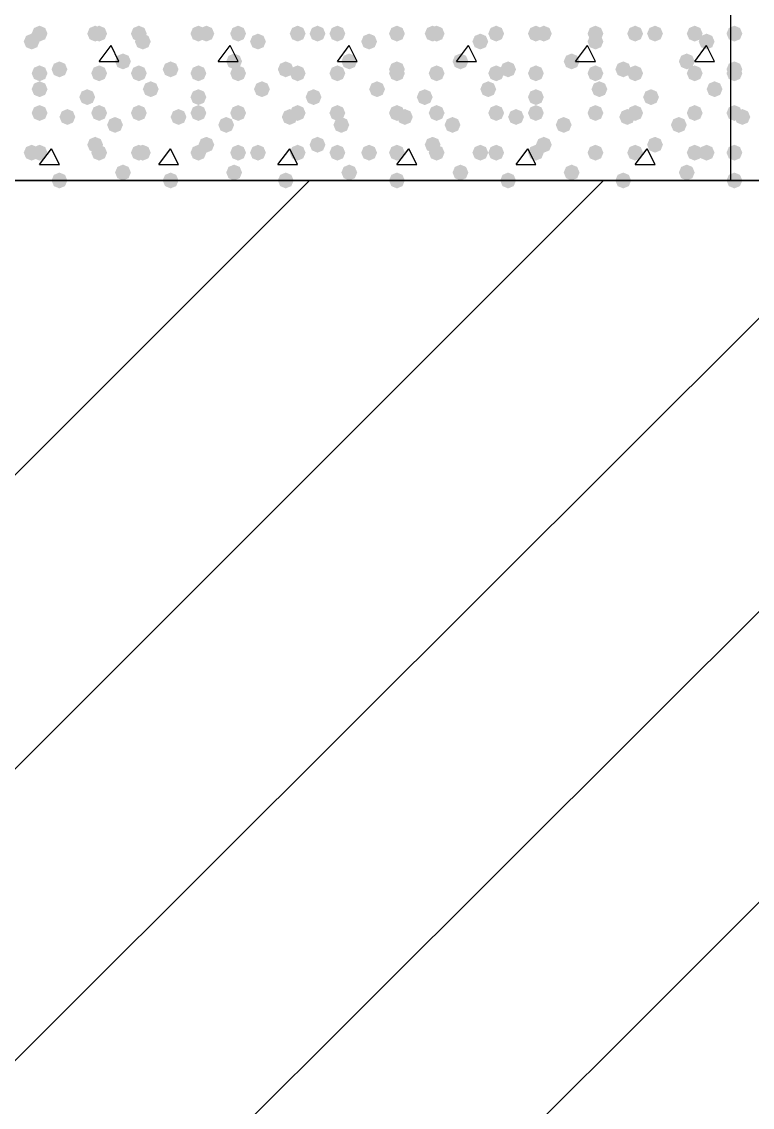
# Model space of a CAD drawing. Header units: millimetres. Extents: x 0 to 420, y 0 to 297.
# Drawn here: x 355.83 to 363.62, y 189.25 to 200.83 of the extents above; entities that cross this region are included whole.
import ezdxf

# ---------------------------------------------------------------- set-up
doc = ezdxf.new("R2010")
doc.units = ezdxf.units.MM
doc.layers.get('0').update_dxf_attribs({"linetype": 'CONTINUOUS'})

msp = doc.modelspace()

# ---------------------------------------------------------------- hatches: boundary and pattern name
at = {"true_color": 0x000008}
for points in [[(356.108, 200.702333), (356.083129, 200.642537), (356.023333, 200.617667), (355.963538, 200.642537), (355.938667, 200.702333), (355.963537, 200.762129), (356.023333, 200.787), (356.083129, 200.762129)], [(356.700667, 200.702333), (356.675796, 200.642537), (356.616, 200.617667), (356.556204, 200.642537), (356.531333, 200.702333), (356.556204, 200.762129), (356.616, 200.787), (356.675796, 200.762129)], [(356.743, 200.702333), (356.718129, 200.642537), (356.658333, 200.617667), (356.598538, 200.642537), (356.573667, 200.702333), (356.598537, 200.762129), (356.658333, 200.787), (356.718129, 200.762129)], [(357.166333, 200.702333), (357.141462, 200.642537), (357.081667, 200.617667), (357.021871, 200.642537), (356.997, 200.702333), (357.021871, 200.762129), (357.081667, 200.787), (357.141462, 200.762129)], [(357.801333, 200.702333), (357.776462, 200.642537), (357.716667, 200.617667), (357.656871, 200.642537), (357.632, 200.702333), (357.656871, 200.762129), (357.716667, 200.787), (357.776462, 200.762129)], [(357.886, 200.702333), (357.861129, 200.642537), (357.801333, 200.617667), (357.741537, 200.642537), (357.716667, 200.702333), (357.741537, 200.762129), (357.801333, 200.787), (357.861129, 200.762129)], [(358.224667, 200.702333), (358.199796, 200.642537), (358.14, 200.617667), (358.080204, 200.642537), (358.055333, 200.702333), (358.080204, 200.762129), (358.14, 200.787), (358.199796, 200.762129)], [(358.859667, 200.702333), (358.834796, 200.642537), (358.775, 200.617667), (358.715204, 200.642537), (358.690333, 200.702333), (358.715204, 200.762129), (358.775, 200.787), (358.834796, 200.762129)], [(359.071333, 200.702333), (359.046462, 200.642537), (358.986667, 200.617667), (358.926871, 200.642537), (358.902, 200.702333), (358.926871, 200.762129), (358.986667, 200.787), (359.046462, 200.762129)], [(359.283, 200.702333), (359.258129, 200.642537), (359.198333, 200.617667), (359.138537, 200.642537), (359.113667, 200.702333), (359.138537, 200.762129), (359.198333, 200.787), (359.258129, 200.762129)], [(359.918, 200.702333), (359.893129, 200.642537), (359.833333, 200.617667), (359.773537, 200.642537), (359.748667, 200.702333), (359.773537, 200.762129), (359.833333, 200.787), (359.893129, 200.762129)], [(360.299, 200.702333), (360.274129, 200.642537), (360.214333, 200.617667), (360.154537, 200.642537), (360.129667, 200.702333), (360.154537, 200.762129), (360.214333, 200.787), (360.274129, 200.762129)], [(360.341333, 200.702333), (360.316462, 200.642537), (360.256667, 200.617667), (360.196871, 200.642537), (360.172, 200.702333), (360.196871, 200.762129), (360.256667, 200.787), (360.316462, 200.762129)], [(360.976333, 200.702333), (360.951462, 200.642537), (360.891667, 200.617667), (360.831871, 200.642537), (360.807, 200.702333), (360.831871, 200.762129), (360.891667, 200.787), (360.951462, 200.762129)], [(361.399667, 200.702333), (361.374796, 200.642537), (361.315, 200.617667), (361.255204, 200.642537), (361.230333, 200.702333), (361.255204, 200.762129), (361.315, 200.787), (361.374796, 200.762129)], [(361.484333, 200.702333), (361.459462, 200.642537), (361.399667, 200.617667), (361.339871, 200.642537), (361.315, 200.702333), (361.339871, 200.762129), (361.399667, 200.787), (361.459462, 200.762129)], [(362.034667, 200.702333), (362.009796, 200.642537), (361.95, 200.617667), (361.890204, 200.642537), (361.865333, 200.702333), (361.890204, 200.762129), (361.95, 200.787), (362.009796, 200.762129)], [(362.458, 200.702333), (362.433129, 200.642537), (362.373333, 200.617667), (362.313538, 200.642537), (362.288667, 200.702333), (362.313537, 200.762129), (362.373333, 200.787), (362.433129, 200.762129)], [(362.669667, 200.702333), (362.644796, 200.642537), (362.585, 200.617667), (362.525204, 200.642537), (362.500333, 200.702333), (362.525204, 200.762129), (362.585, 200.787), (362.644796, 200.762129)], [(363.093, 200.702333), (363.068129, 200.642537), (363.008333, 200.617667), (362.948537, 200.642537), (362.923667, 200.702333), (362.948537, 200.762129), (363.008333, 200.787), (363.068129, 200.762129)], [(356.023333, 200.617667), (355.998462, 200.557871), (355.938667, 200.533), (355.878871, 200.557871), (355.854, 200.617667), (355.878871, 200.677462), (355.938667, 200.702333), (355.998462, 200.677463)], [(357.208667, 200.617667), (357.183796, 200.557871), (357.124, 200.533), (357.064204, 200.557871), (357.039333, 200.617667), (357.064204, 200.677462), (357.124, 200.702333), (357.183796, 200.677463)], [(358.436333, 200.617667), (358.411462, 200.557871), (358.351667, 200.533), (358.291871, 200.557871), (358.267, 200.617667), (358.291871, 200.677462), (358.351667, 200.702333), (358.411462, 200.677463)], [(359.621667, 200.617667), (359.596796, 200.557871), (359.537, 200.533), (359.477204, 200.557871), (359.452333, 200.617667), (359.477204, 200.677462), (359.537, 200.702333), (359.596796, 200.677463)], [(360.807, 200.617667), (360.782129, 200.557871), (360.722333, 200.533), (360.662537, 200.557871), (360.637667, 200.617667), (360.662537, 200.677462), (360.722333, 200.702333), (360.782129, 200.677463)], [(362.034667, 200.617667), (362.009796, 200.557871), (361.95, 200.533), (361.890204, 200.557871), (361.865333, 200.617667), (361.890204, 200.677462), (361.95, 200.702333), (362.009796, 200.677463)], [(363.22, 200.617667), (363.195129, 200.557871), (363.135333, 200.533), (363.075538, 200.557871), (363.050667, 200.617667), (363.075537, 200.677462), (363.135333, 200.702333), (363.195129, 200.677463)], [(356.997, 200.406), (356.972129, 200.346204), (356.912333, 200.321333), (356.852538, 200.346204), (356.827667, 200.406), (356.852537, 200.465796), (356.912333, 200.490667), (356.972129, 200.465796)], [(358.182333, 200.406), (358.157462, 200.346204), (358.097667, 200.321333), (358.037871, 200.346204), (358.013, 200.406), (358.037871, 200.465796), (358.097667, 200.490667), (358.157462, 200.465796)], [(359.41, 200.406), (359.385129, 200.346204), (359.325333, 200.321333), (359.265538, 200.346204), (359.240667, 200.406), (359.265537, 200.465796), (359.325333, 200.490667), (359.385129, 200.465796)], [(360.595333, 200.406), (360.570462, 200.346204), (360.510667, 200.321333), (360.450871, 200.346204), (360.426, 200.406), (360.450871, 200.465796), (360.510667, 200.490667), (360.570462, 200.465796)], [(361.780667, 200.406), (361.755796, 200.346204), (361.696, 200.321333), (361.636204, 200.346204), (361.611333, 200.406), (361.636204, 200.465796), (361.696, 200.490667), (361.755796, 200.465796)], [(363.008333, 200.406), (362.983462, 200.346204), (362.923667, 200.321333), (362.863871, 200.346204), (362.839, 200.406), (362.863871, 200.465796), (362.923667, 200.490667), (362.983462, 200.465796)], [(356.108, 200.279), (356.083129, 200.219204), (356.023333, 200.194333), (355.963538, 200.219204), (355.938667, 200.279), (355.963537, 200.338796), (356.023333, 200.363667), (356.083129, 200.338796)], [(356.319667, 200.321333), (356.294796, 200.261537), (356.235, 200.236667), (356.175204, 200.261537), (356.150333, 200.321333), (356.175204, 200.381129), (356.235, 200.406), (356.294796, 200.381129)], [(356.743, 200.279), (356.718129, 200.219204), (356.658333, 200.194333), (356.598538, 200.219204), (356.573667, 200.279), (356.598537, 200.338796), (356.658333, 200.363667), (356.718129, 200.338796)], [(357.166333, 200.279), (357.141462, 200.219204), (357.081667, 200.194333), (357.021871, 200.219204), (356.997, 200.279), (357.021871, 200.338796), (357.081667, 200.363667), (357.141462, 200.338796)], [(357.505, 200.321333), (357.480129, 200.261537), (357.420333, 200.236667), (357.360537, 200.261537), (357.335667, 200.321333), (357.360537, 200.381129), (357.420333, 200.406), (357.480129, 200.381129)], [(357.801333, 200.279), (357.776462, 200.219204), (357.716667, 200.194333), (357.656871, 200.219204), (357.632, 200.279), (357.656871, 200.338796), (357.716667, 200.363667), (357.776462, 200.338796)], [(358.224667, 200.279), (358.199796, 200.219204), (358.14, 200.194333), (358.080204, 200.219204), (358.055333, 200.279), (358.080204, 200.338796), (358.14, 200.363667), (358.199796, 200.338796)], [(358.732667, 200.321333), (358.707796, 200.261537), (358.648, 200.236667), (358.588204, 200.261537), (358.563333, 200.321333), (358.588204, 200.381129), (358.648, 200.406), (358.707796, 200.381129)], [(358.859667, 200.279), (358.834796, 200.219204), (358.775, 200.194333), (358.715204, 200.219204), (358.690333, 200.279), (358.715204, 200.338796), (358.775, 200.363667), (358.834796, 200.338796)], [(359.283, 200.279), (359.258129, 200.219204), (359.198333, 200.194333), (359.138537, 200.219204), (359.113667, 200.279), (359.138537, 200.338796), (359.198333, 200.363667), (359.258129, 200.338796)], [(359.918, 200.321333), (359.893129, 200.261537), (359.833333, 200.236667), (359.773537, 200.261537), (359.748667, 200.321333), (359.773537, 200.381129), (359.833333, 200.406), (359.893129, 200.381129)], [(359.918, 200.279), (359.893129, 200.219204), (359.833333, 200.194333), (359.773537, 200.219204), (359.748667, 200.279), (359.773537, 200.338796), (359.833333, 200.363667), (359.893129, 200.338796)], [(360.341333, 200.279), (360.316462, 200.219204), (360.256667, 200.194333), (360.196871, 200.219204), (360.172, 200.279), (360.196871, 200.338796), (360.256667, 200.363667), (360.316462, 200.338796)], [(360.976333, 200.279), (360.951462, 200.219204), (360.891667, 200.194333), (360.831871, 200.219204), (360.807, 200.279), (360.831871, 200.338796), (360.891667, 200.363667), (360.951462, 200.338796)], [(361.103333, 200.321333), (361.078463, 200.261537), (361.018667, 200.236667), (360.958871, 200.261537), (360.934, 200.321333), (360.958871, 200.381129), (361.018667, 200.406), (361.078462, 200.381129)], [(361.399667, 200.279), (361.374796, 200.219204), (361.315, 200.194333), (361.255204, 200.219204), (361.230333, 200.279), (361.255204, 200.338796), (361.315, 200.363667), (361.374796, 200.338796)], [(362.034667, 200.279), (362.009796, 200.219204), (361.95, 200.194333), (361.890204, 200.219204), (361.865333, 200.279), (361.890204, 200.338796), (361.95, 200.363667), (362.009796, 200.338796)], [(362.331, 200.321333), (362.306129, 200.261537), (362.246333, 200.236667), (362.186537, 200.261537), (362.161667, 200.321333), (362.186537, 200.381129), (362.246333, 200.406), (362.306129, 200.381129)], [(362.458, 200.279), (362.433129, 200.219204), (362.373333, 200.194333), (362.313538, 200.219204), (362.288667, 200.279), (362.313537, 200.338796), (362.373333, 200.363667), (362.433129, 200.338796)], [(363.093, 200.279), (363.068129, 200.219204), (363.008333, 200.194333), (362.948537, 200.219204), (362.923667, 200.279), (362.948537, 200.338796), (363.008333, 200.363667), (363.068129, 200.338796)], [(356.108, 200.109667), (356.083129, 200.049871), (356.023333, 200.025), (355.963538, 200.049871), (355.938667, 200.109667), (355.963537, 200.169462), (356.023333, 200.194333), (356.083129, 200.169463)], [(357.293333, 200.109667), (357.268462, 200.049871), (357.208667, 200.025), (357.148871, 200.049871), (357.124, 200.109667), (357.148871, 200.169462), (357.208667, 200.194333), (357.268462, 200.169463)], [(358.478667, 200.109667), (358.453796, 200.049871), (358.394, 200.025), (358.334204, 200.049871), (358.309333, 200.109667), (358.334204, 200.169462), (358.394, 200.194333), (358.453796, 200.169463)], [(359.706333, 200.109667), (359.681462, 200.049871), (359.621667, 200.025), (359.561871, 200.049871), (359.537, 200.109667), (359.561871, 200.169462), (359.621667, 200.194333), (359.681462, 200.169463)], [(360.891667, 200.109667), (360.866796, 200.049871), (360.807, 200.025), (360.747204, 200.049871), (360.722333, 200.109667), (360.747204, 200.169462), (360.807, 200.194333), (360.866796, 200.169463)], [(362.077, 200.109667), (362.052129, 200.049871), (361.992333, 200.025), (361.932538, 200.049871), (361.907667, 200.109667), (361.932537, 200.169462), (361.992333, 200.194333), (362.052129, 200.169463)], [(363.304667, 200.109667), (363.279796, 200.049871), (363.22, 200.025), (363.160204, 200.049871), (363.135333, 200.109667), (363.160204, 200.169462), (363.22, 200.194333), (363.279796, 200.169463)], [(356.616, 200.025), (356.591129, 199.965204), (356.531333, 199.940333), (356.471537, 199.965204), (356.446667, 200.025), (356.471537, 200.084796), (356.531333, 200.109667), (356.591129, 200.084796)], [(357.801333, 200.025), (357.776462, 199.965204), (357.716667, 199.940333), (357.656871, 199.965204), (357.632, 200.025), (357.656871, 200.084796), (357.716667, 200.109667), (357.776462, 200.084796)], [(359.029, 200.025), (359.004129, 199.965204), (358.944333, 199.940333), (358.884537, 199.965204), (358.859667, 200.025), (358.884537, 200.084796), (358.944333, 200.109667), (359.004129, 200.084796)], [(360.214333, 200.025), (360.189462, 199.965204), (360.129667, 199.940333), (360.069871, 199.965204), (360.045, 200.025), (360.069871, 200.084796), (360.129667, 200.109667), (360.189462, 200.084796)], [(361.399667, 200.025), (361.374796, 199.965204), (361.315, 199.940333), (361.255204, 199.965204), (361.230333, 200.025), (361.255204, 200.084796), (361.315, 200.109667), (361.374796, 200.084796)], [(362.627333, 200.025), (362.602462, 199.965204), (362.542667, 199.940333), (362.482871, 199.965204), (362.458, 200.025), (362.482871, 200.084796), (362.542667, 200.109667), (362.602462, 200.084796)], [(356.108, 199.855667), (356.083129, 199.795871), (356.023333, 199.771), (355.963538, 199.795871), (355.938667, 199.855667), (355.963537, 199.915462), (356.023333, 199.940333), (356.083129, 199.915463)], [(356.404333, 199.813333), (356.379462, 199.753537), (356.319667, 199.728667), (356.259871, 199.753537), (356.235, 199.813333), (356.259871, 199.873129), (356.319667, 199.898), (356.379462, 199.873129)], [(356.743, 199.855667), (356.718129, 199.795871), (356.658333, 199.771), (356.598538, 199.795871), (356.573667, 199.855667), (356.598537, 199.915462), (356.658333, 199.940333), (356.718129, 199.915463)], [(357.166333, 199.855667), (357.141462, 199.795871), (357.081667, 199.771), (357.021871, 199.795871), (356.997, 199.855667), (357.021871, 199.915462), (357.081667, 199.940333), (357.141462, 199.915463)], [(357.589667, 199.813333), (357.564796, 199.753537), (357.505, 199.728667), (357.445204, 199.753537), (357.420333, 199.813333), (357.445204, 199.873129), (357.505, 199.898), (357.564796, 199.873129)], [(357.801333, 199.855667), (357.776462, 199.795871), (357.716667, 199.771), (357.656871, 199.795871), (357.632, 199.855667), (357.656871, 199.915462), (357.716667, 199.940333), (357.776462, 199.915463)], [(358.224667, 199.855667), (358.199796, 199.795871), (358.14, 199.771), (358.080204, 199.795871), (358.055333, 199.855667), (358.080204, 199.915462), (358.14, 199.940333), (358.199796, 199.915463)], [(358.775, 199.813333), (358.750129, 199.753537), (358.690333, 199.728667), (358.630538, 199.753537), (358.605667, 199.813333), (358.630537, 199.873129), (358.690333, 199.898), (358.750129, 199.873129)], [(358.859667, 199.855667), (358.834796, 199.795871), (358.775, 199.771), (358.715204, 199.795871), (358.690333, 199.855667), (358.715204, 199.915462), (358.775, 199.940333), (358.834796, 199.915463)], [(359.283, 199.855667), (359.258129, 199.795871), (359.198333, 199.771), (359.138537, 199.795871), (359.113667, 199.855667), (359.138537, 199.915462), (359.198333, 199.940333), (359.258129, 199.915463)], [(359.918, 199.855667), (359.893129, 199.795871), (359.833333, 199.771), (359.773537, 199.795871), (359.748667, 199.855667), (359.773537, 199.915462), (359.833333, 199.940333), (359.893129, 199.915463)], [(360.002667, 199.813333), (359.977796, 199.753537), (359.918, 199.728667), (359.858204, 199.753537), (359.833333, 199.813333), (359.858204, 199.873129), (359.918, 199.898), (359.977796, 199.873129)], [(360.341333, 199.855667), (360.316462, 199.795871), (360.256667, 199.771), (360.196871, 199.795871), (360.172, 199.855667), (360.196871, 199.915462), (360.256667, 199.940333), (360.316462, 199.915463)], [(360.976333, 199.855667), (360.951462, 199.795871), (360.891667, 199.771), (360.831871, 199.795871), (360.807, 199.855667), (360.831871, 199.915462), (360.891667, 199.940333), (360.951462, 199.915463)], [(361.188, 199.813333), (361.163129, 199.753537), (361.103333, 199.728667), (361.043537, 199.753537), (361.018667, 199.813333), (361.043537, 199.873129), (361.103333, 199.898), (361.163129, 199.873129)], [(361.399667, 199.855667), (361.374796, 199.795871), (361.315, 199.771), (361.255204, 199.795871), (361.230333, 199.855667), (361.255204, 199.915462), (361.315, 199.940333), (361.374796, 199.915463)], [(362.034667, 199.855667), (362.009796, 199.795871), (361.95, 199.771), (361.890204, 199.795871), (361.865333, 199.855667), (361.890204, 199.915462), (361.95, 199.940333), (362.009796, 199.915463)], [(362.373333, 199.813333), (362.348462, 199.753537), (362.288667, 199.728667), (362.228871, 199.753537), (362.204, 199.813333), (362.228871, 199.873129), (362.288667, 199.898), (362.348462, 199.873129)], [(362.458, 199.855667), (362.433129, 199.795871), (362.373333, 199.771), (362.313538, 199.795871), (362.288667, 199.855667), (362.313537, 199.915462), (362.373333, 199.940333), (362.433129, 199.915463)], [(363.093, 199.855667), (363.068129, 199.795871), (363.008333, 199.771), (362.948537, 199.795871), (362.923667, 199.855667), (362.948537, 199.915462), (363.008333, 199.940333), (363.068129, 199.915463)], [(356.912333, 199.728667), (356.887462, 199.668871), (356.827667, 199.644), (356.767871, 199.668871), (356.743, 199.728667), (356.767871, 199.788462), (356.827667, 199.813333), (356.887462, 199.788463)], [(358.097667, 199.728667), (358.072796, 199.668871), (358.013, 199.644), (357.953204, 199.668871), (357.928333, 199.728667), (357.953204, 199.788462), (358.013, 199.813333), (358.072796, 199.788463)], [(359.325333, 199.728667), (359.300462, 199.668871), (359.240667, 199.644), (359.180871, 199.668871), (359.156, 199.728667), (359.180871, 199.788462), (359.240667, 199.813333), (359.300462, 199.788463)], [(360.510667, 199.728667), (360.485796, 199.668871), (360.426, 199.644), (360.366204, 199.668871), (360.341333, 199.728667), (360.366204, 199.788462), (360.426, 199.813333), (360.485796, 199.788463)], [(361.696, 199.728667), (361.671129, 199.668871), (361.611333, 199.644), (361.551537, 199.668871), (361.526667, 199.728667), (361.551537, 199.788462), (361.611333, 199.813333), (361.671129, 199.788463)], [(362.923667, 199.728667), (362.898796, 199.668871), (362.839, 199.644), (362.779204, 199.668871), (362.754333, 199.728667), (362.779204, 199.788462), (362.839, 199.813333), (362.898796, 199.788463)], [(356.023333, 199.432333), (355.998462, 199.372537), (355.938667, 199.347667), (355.878871, 199.372537), (355.854, 199.432333), (355.878871, 199.492129), (355.938667, 199.517), (355.998462, 199.492129)], [(356.108, 199.432333), (356.083129, 199.372537), (356.023333, 199.347667), (355.963538, 199.372537), (355.938667, 199.432333), (355.963537, 199.492129), (356.023333, 199.517), (356.083129, 199.492129)], [(356.700667, 199.517), (356.675796, 199.457204), (356.616, 199.432333), (356.556204, 199.457204), (356.531333, 199.517), (356.556204, 199.576796), (356.616, 199.601667), (356.675796, 199.576796)], [(356.743, 199.432333), (356.718129, 199.372537), (356.658333, 199.347667), (356.598538, 199.372537), (356.573667, 199.432333), (356.598537, 199.492129), (356.658333, 199.517), (356.718129, 199.492129)], [(357.166333, 199.432333), (357.141462, 199.372537), (357.081667, 199.347667), (357.021871, 199.372537), (356.997, 199.432333), (357.021871, 199.492129), (357.081667, 199.517), (357.141462, 199.492129)], [(357.208667, 199.432333), (357.183796, 199.372537), (357.124, 199.347667), (357.064204, 199.372537), (357.039333, 199.432333), (357.064204, 199.492129), (357.124, 199.517), (357.183796, 199.492129)], [(357.801333, 199.432333), (357.776462, 199.372537), (357.716667, 199.347667), (357.656871, 199.372537), (357.632, 199.432333), (357.656871, 199.492129), (357.716667, 199.517), (357.776462, 199.492129)], [(357.886, 199.517), (357.861129, 199.457204), (357.801333, 199.432333), (357.741537, 199.457204), (357.716667, 199.517), (357.741537, 199.576796), (357.801333, 199.601667), (357.861129, 199.576796)], [(358.224667, 199.432333), (358.199796, 199.372537), (358.14, 199.347667), (358.080204, 199.372537), (358.055333, 199.432333), (358.080204, 199.492129), (358.14, 199.517), (358.199796, 199.492129)], [(358.436333, 199.432333), (358.411462, 199.372537), (358.351667, 199.347667), (358.291871, 199.372537), (358.267, 199.432333), (358.291871, 199.492129), (358.351667, 199.517), (358.411462, 199.492129)], [(358.859667, 199.432333), (358.834796, 199.372537), (358.775, 199.347667), (358.715204, 199.372537), (358.690333, 199.432333), (358.715204, 199.492129), (358.775, 199.517), (358.834796, 199.492129)], [(359.071333, 199.517), (359.046462, 199.457204), (358.986667, 199.432333), (358.926871, 199.457204), (358.902, 199.517), (358.926871, 199.576796), (358.986667, 199.601667), (359.046462, 199.576796)], [(359.283, 199.432333), (359.258129, 199.372537), (359.198333, 199.347667), (359.138537, 199.372537), (359.113667, 199.432333), (359.138537, 199.492129), (359.198333, 199.517), (359.258129, 199.492129)], [(359.621667, 199.432333), (359.596796, 199.372537), (359.537, 199.347667), (359.477204, 199.372537), (359.452333, 199.432333), (359.477204, 199.492129), (359.537, 199.517), (359.596796, 199.492129)], [(359.918, 199.432333), (359.893129, 199.372537), (359.833333, 199.347667), (359.773537, 199.372537), (359.748667, 199.432333), (359.773537, 199.492129), (359.833333, 199.517), (359.893129, 199.492129)], [(360.299, 199.517), (360.274129, 199.457204), (360.214333, 199.432333), (360.154537, 199.457204), (360.129667, 199.517), (360.154537, 199.576796), (360.214333, 199.601667), (360.274129, 199.576796)], [(360.341333, 199.432333), (360.316462, 199.372537), (360.256667, 199.347667), (360.196871, 199.372537), (360.172, 199.432333), (360.196871, 199.492129), (360.256667, 199.517), (360.316462, 199.492129)], [(360.807, 199.432333), (360.782129, 199.372537), (360.722333, 199.347667), (360.662537, 199.372537), (360.637667, 199.432333), (360.662537, 199.492129), (360.722333, 199.517), (360.782129, 199.492129)], [(360.976333, 199.432333), (360.951462, 199.372537), (360.891667, 199.347667), (360.831871, 199.372537), (360.807, 199.432333), (360.831871, 199.492129), (360.891667, 199.517), (360.951462, 199.492129)], [(361.399667, 199.432333), (361.374796, 199.372537), (361.315, 199.347667), (361.255204, 199.372537), (361.230333, 199.432333), (361.255204, 199.492129), (361.315, 199.517), (361.374796, 199.492129)], [(361.484333, 199.517), (361.459462, 199.457204), (361.399667, 199.432333), (361.339871, 199.457204), (361.315, 199.517), (361.339871, 199.576796), (361.399667, 199.601667), (361.459462, 199.576796)], [(362.034667, 199.432333), (362.009796, 199.372537), (361.95, 199.347667), (361.890204, 199.372537), (361.865333, 199.432333), (361.890204, 199.492129), (361.95, 199.517), (362.009796, 199.492129)], [(362.034667, 199.432333), (362.009796, 199.372537), (361.95, 199.347667), (361.890204, 199.372537), (361.865333, 199.432333), (361.890204, 199.492129), (361.95, 199.517), (362.009796, 199.492129)], [(362.458, 199.432333), (362.433129, 199.372537), (362.373333, 199.347667), (362.313538, 199.372537), (362.288667, 199.432333), (362.313537, 199.492129), (362.373333, 199.517), (362.433129, 199.492129)], [(362.669667, 199.517), (362.644796, 199.457204), (362.585, 199.432333), (362.525204, 199.457204), (362.500333, 199.517), (362.525204, 199.576796), (362.585, 199.601667), (362.644796, 199.576796)], [(363.093, 199.432333), (363.068129, 199.372537), (363.008333, 199.347667), (362.948537, 199.372537), (362.923667, 199.432333), (362.948537, 199.492129), (363.008333, 199.517), (363.068129, 199.492129)], [(363.22, 199.432333), (363.195129, 199.372537), (363.135333, 199.347667), (363.075538, 199.372537), (363.050667, 199.432333), (363.075537, 199.492129), (363.135333, 199.517), (363.195129, 199.492129)], [(356.997, 199.220667), (356.972129, 199.160871), (356.912333, 199.136), (356.852538, 199.160871), (356.827667, 199.220667), (356.852537, 199.280462), (356.912333, 199.305333), (356.972129, 199.280463)], [(358.182333, 199.220667), (358.157462, 199.160871), (358.097667, 199.136), (358.037871, 199.160871), (358.013, 199.220667), (358.037871, 199.280462), (358.097667, 199.305333), (358.157462, 199.280463)], [(359.41, 199.220667), (359.385129, 199.160871), (359.325333, 199.136), (359.265538, 199.160871), (359.240667, 199.220667), (359.265537, 199.280462), (359.325333, 199.305333), (359.385129, 199.280463)], [(360.595333, 199.220667), (360.570462, 199.160871), (360.510667, 199.136), (360.450871, 199.160871), (360.426, 199.220667), (360.450871, 199.280462), (360.510667, 199.305333), (360.570462, 199.280463)], [(361.780667, 199.220667), (361.755796, 199.160871), (361.696, 199.136), (361.636204, 199.160871), (361.611333, 199.220667), (361.636204, 199.280462), (361.696, 199.305333), (361.755796, 199.280463)], [(363.008333, 199.220667), (362.983462, 199.160871), (362.923667, 199.136), (362.863871, 199.160871), (362.839, 199.220667), (362.863871, 199.280462), (362.923667, 199.305333), (362.983462, 199.280463)], [(356.319667, 199.136), (356.294796, 199.076204), (356.235, 199.051333), (356.175204, 199.076204), (356.150333, 199.136), (356.175204, 199.195796), (356.235, 199.220667), (356.294796, 199.195796)], [(357.505, 199.136), (357.480129, 199.076204), (357.420333, 199.051333), (357.360537, 199.076204), (357.335667, 199.136), (357.360537, 199.195796), (357.420333, 199.220667), (357.480129, 199.195796)], [(358.732667, 199.136), (358.707796, 199.076204), (358.648, 199.051333), (358.588204, 199.076204), (358.563333, 199.136), (358.588204, 199.195796), (358.648, 199.220667), (358.707796, 199.195796)], [(359.918, 199.136), (359.893129, 199.076204), (359.833333, 199.051333), (359.773537, 199.076204), (359.748667, 199.136), (359.773537, 199.195796), (359.833333, 199.220667), (359.893129, 199.195796)], [(361.103333, 199.136), (361.078463, 199.076204), (361.018667, 199.051333), (360.958871, 199.076204), (360.934, 199.136), (360.958871, 199.195796), (361.018667, 199.220667), (361.078462, 199.195796)], [(362.331, 199.136), (362.306129, 199.076204), (362.246333, 199.051333), (362.186537, 199.076204), (362.161667, 199.136), (362.186537, 199.195796), (362.246333, 199.220667), (362.306129, 199.195796)]]:
    msp.add_hatch(color=0, dxfattribs=at).paths.add_polyline_path(points, flags=0)
at = {"true_color": 0x000007}
for points in [[(363.516333, 200.702333), (363.491463, 200.642537), (363.431667, 200.617667), (363.371871, 200.642537), (363.347, 200.702333), (363.371871, 200.762129), (363.431667, 200.787), (363.491462, 200.762129)], [(363.516333, 200.321333), (363.491463, 200.261537), (363.431667, 200.236667), (363.371871, 200.261537), (363.347, 200.321333), (363.371871, 200.381129), (363.431667, 200.406), (363.491462, 200.381129)], [(363.516333, 200.279), (363.491463, 200.219204), (363.431667, 200.194333), (363.371871, 200.219204), (363.347, 200.279), (363.371871, 200.338796), (363.431667, 200.363667), (363.491462, 200.338796)], [(363.516333, 199.855667), (363.491463, 199.795871), (363.431667, 199.771), (363.371871, 199.795871), (363.347, 199.855667), (363.371871, 199.915462), (363.431667, 199.940333), (363.491462, 199.915463)], [(363.601, 199.813333), (363.576129, 199.753537), (363.516333, 199.728667), (363.456537, 199.753537), (363.431667, 199.813333), (363.456537, 199.873129), (363.516333, 199.898), (363.576129, 199.873129)], [(363.516333, 199.432333), (363.491463, 199.372537), (363.431667, 199.347667), (363.371871, 199.372537), (363.347, 199.432333), (363.371871, 199.492129), (363.431667, 199.517), (363.491462, 199.492129)], [(363.516333, 199.136), (363.491463, 199.076204), (363.431667, 199.051333), (363.371871, 199.076204), (363.347, 199.136), (363.371871, 199.195796), (363.431667, 199.220667), (363.491462, 199.195796)]]:
    msp.add_hatch(color=0, dxfattribs=at).paths.add_polyline_path(points, flags=0)

# ---------------------------------------------------------------- linework, layer by layer
at = {"color": 0, "true_color": 0x0000fd}
msp.add_lwpolyline([(33.528, 180.086), (377.486333, 180.086), (377.486333, 199.136), (215.053333, 199.136), (215.053333, 220.345), (195.961, 220.345), (195.961, 199.136), (33.528, 199.136)], close=True, dxfattribs=at)
at = {"color": 0, "true_color": 0x000007}
for points in [[(33.528002, 199.135999), (195.961001, 199.135999), (195.961001, 220.344999), (215.053334, 220.344999), (215.053334, 199.135999), (377.486334, 199.135999), (377.486334, 180.085999), (33.528002, 180.085999)], [(363.389333, 201.252667), (363.389333, 199.136), (365.506, 199.136), (365.506, 201.252667)]]:
    msp.add_lwpolyline(points, close=True, dxfattribs=at)
at = {"color": 0, "true_color": 0x000008}
for points in [[(356.658333, 200.406), (356.785333, 200.575333)], [(356.87, 200.406), (356.785333, 200.575333)], [(357.928333, 200.406), (358.055333, 200.575333)], [(358.14, 200.406), (358.055333, 200.575333)], [(359.198333, 200.406), (359.325333, 200.575333)], [(359.41, 200.406), (359.325333, 200.575333)], [(360.468333, 200.406), (360.595333, 200.575333)], [(360.68, 200.406), (360.595333, 200.575333)], [(361.738333, 200.406), (361.865333, 200.575333)], [(361.95, 200.406), (361.865333, 200.575333)], [(363.008333, 200.406), (363.135333, 200.575333)], [(363.22, 200.406), (363.135333, 200.575333)], [(356.658333, 200.406), (356.87, 200.406)], [(357.928333, 200.406), (358.14, 200.406)], [(359.198333, 200.406), (359.41, 200.406)], [(360.468333, 200.406), (360.68, 200.406)], [(361.738333, 200.406), (361.95, 200.406)], [(363.008333, 200.406), (363.22, 200.406)], [(356.023333, 199.305333), (356.150333, 199.474667)], [(356.235, 199.305333), (356.150333, 199.474667)], [(357.293333, 199.305333), (357.420333, 199.474667)], [(357.505, 199.305333), (357.420333, 199.474667)], [(358.563333, 199.305333), (358.690333, 199.474667)], [(358.775, 199.305333), (358.690333, 199.474667)], [(359.833333, 199.305333), (359.960333, 199.474667)], [(360.045, 199.305333), (359.960333, 199.474667)], [(361.103333, 199.305333), (361.230333, 199.474667)], [(361.315, 199.305333), (361.230333, 199.474667)], [(362.373333, 199.305333), (362.500333, 199.474667)], [(362.585, 199.305333), (362.500333, 199.474667)], [(356.023333, 199.305333), (356.235, 199.305333)], [(357.293333, 199.305333), (357.505, 199.305333)], [(358.563333, 199.305333), (358.775, 199.305333)], [(359.833333, 199.305333), (360.045, 199.305333)], [(361.103333, 199.305333), (361.315, 199.305333)], [(362.373333, 199.305333), (362.585, 199.305333)]]:
    msp.add_lwpolyline(points, dxfattribs=at)
at = {"color": 0, "true_color": 0x000002}
for points in [[(339.852, 180.086), (358.902, 199.136)], [(342.984667, 180.086), (362.034667, 199.136)], [(346.075, 180.086), (365.167333, 199.136)], [(349.207667, 180.086), (368.3, 199.136)], [(352.340333, 180.086), (371.390333, 199.136)]]:
    msp.add_lwpolyline(points, dxfattribs=at)
at = {"color": 0, "true_color": 0x000007}
msp.add_lwpolyline([(344.297, 199.136), (363.389333, 199.136)], dxfattribs=at)

doc.saveas('drawing.dxf')
